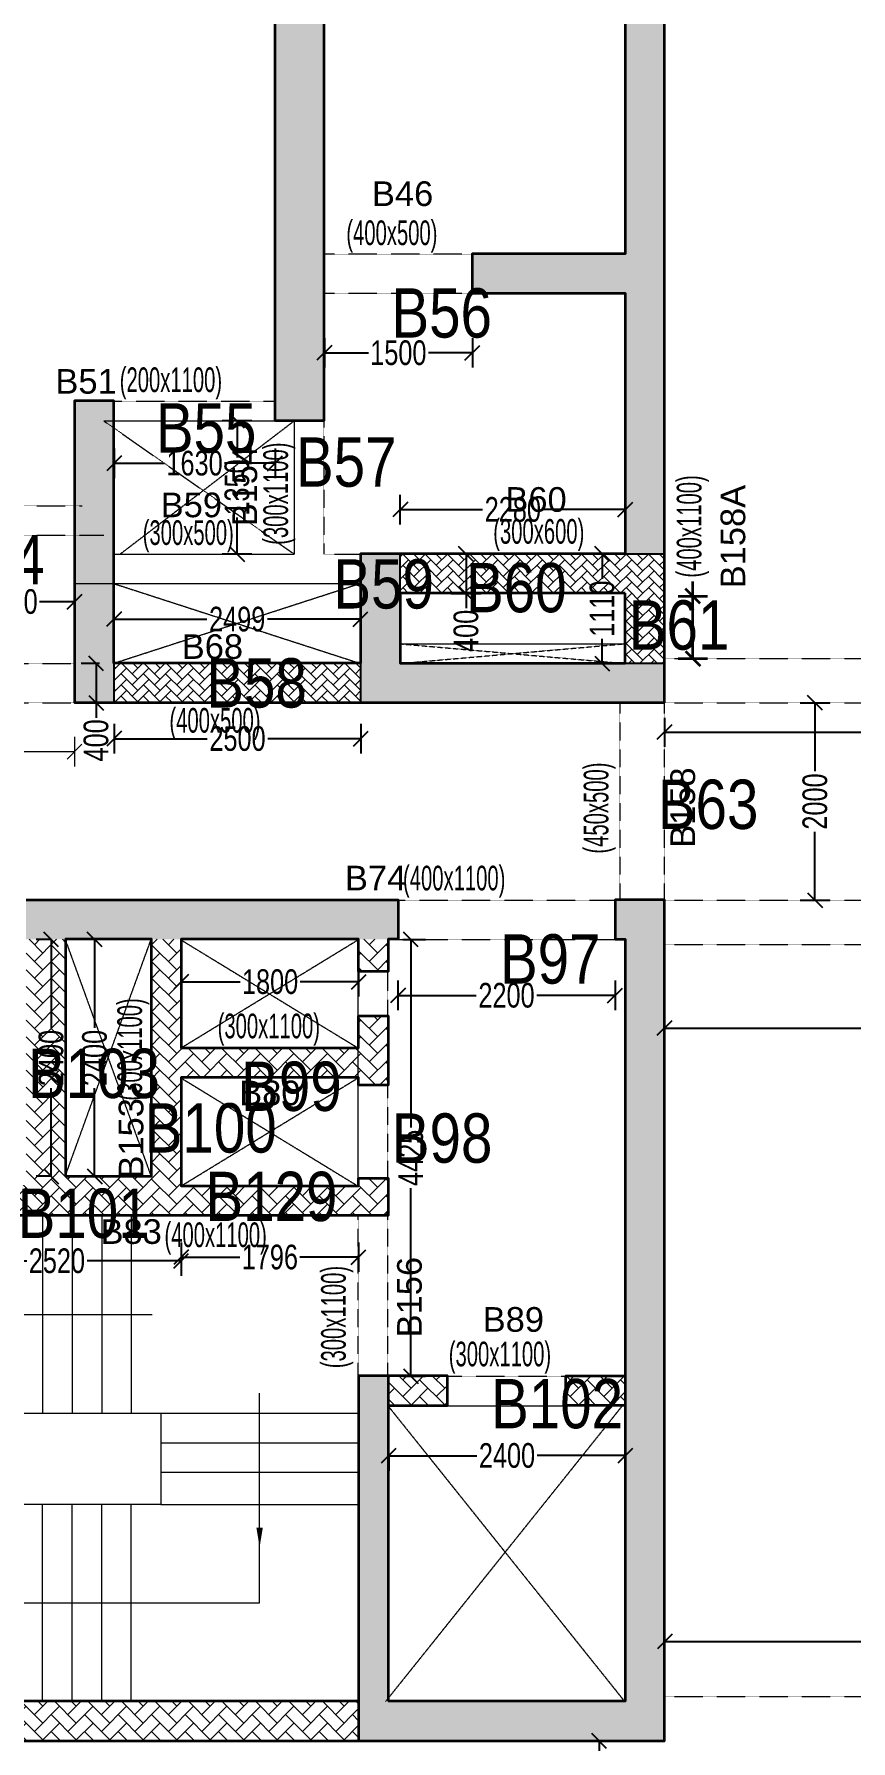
# Model space of a CAD drawing. Header units: millimetres. Extents: x 1 to 75736, y 43 to 63537.
# Drawn here: x 29025 to 37302, y 14550 to 31854 of the extents above; entities that cross this region are included whole.
import ezdxf
from ezdxf.enums import TextEntityAlignment as Align

# ---------------------------------------------------------------- set-up
doc = ezdxf.new("R2010")
doc.units = ezdxf.units.MM
doc.linetypes.add('HIDDEN', pattern=[0.375, 0.25, -0.125])
for name, color, linetype, lineweight in [('A-ANNO-DIMS', 8, 'Continuous', 15), ('A-DETL-MISC', 35, 'Continuous', 15), ('A-HIDD-ABVE', 8, 'HIDDEN', 20), ('S-BEAM', 7, 'Continuous', 18), ('S-BEAM-IDEN', 2, 'Continuous', 9), ('S-COL HATCH', 9, 'Continuous', 0), ('S-COLS', 5, 'Continuous', 35)]:
    doc.layers.add(name, color=color, linetype=linetype, lineweight=lineweight)
for name, color, linetype in [('Abhinav working', 6, 'Continuous'), ('Beam Nos', 7, 'Continuous'), ('changes', 7, 'Continuous'), ('S-CUTOUT', 1, 'Continuous')]:
    doc.layers.add(name, color=color, linetype=linetype)
doc.styles.add('Dim.s & Anno.(Misc.)', font='ARIALN.TTF')
doc.styles.add('SC-BBS1', font='SansSerif')
doc.styles.add('SOBHA', font='swisscl.ttf')
doc.styles.add('Swis721 LtCn BT', font='swisscl.ttf', dxfattribs={"width": 0.9, "height": 233.355162})
doc.dimstyles.new('A-GFC-100', dxfattribs={"dimscale": 100, "dimtxt": 1.75, "dimasz": 1.5, "dimexe": 1.5, "dimexo": 0, "dimgap": 1, "dimtad": 1, "dimdsep": 46, "dimtxsty": 'Dim.s & Anno.(Misc.)', "dimblk": 'ARCHTICK', "dimcen": 0, "dimdle": 1.5, "dimclrd": 256, "dimclre": 8, "dimclrt": 6, "dimazin": 2, "dimtfac": 1, "dimtix": 1, "dimtmove": 2, "dimatfit": 3, "dimfxl": 1, "dimtolj": 1, "dimlwd": -1, "dimlwe": 9, "dimarcsym": 0})
doc.dimstyles.new('S-100', dxfattribs={"dimscale": 100, "dimtxt": 2.5, "dimasz": 1.5, "dimexe": 1.5, "dimexo": 1.5, "dimgap": 0.1, "dimtad": 0, "dimdec": 0, "dimrnd": 0.0005, "dimzin": 0, "dimdsep": 46, "dimtxsty": 'SOBHA', "dimblk": 'OBLIQUE', "dimcen": 0.09, "dimclrd": 8, "dimclre": 8, "dimclrt": 6, "dimadec": 0, "dimazin": 0, "dimtfac": 1, "dimtdec": 0, "dimtofl": 0, "dimtmove": 0, "dimatfit": 3, "dimfxl": 1.5, "dimfxlon": 1, "dimtolj": 1, "dimtzin": 0, "dimlwd": -1, "dimlwe": -1, "dimarcsym": 0})
pattern_1 = [(45, (-31802317.5, 20729084.55), (0, 169.7056275), [360, -120]), (135, (-31802232.65, 20729169.4), (1e-14, 169.7056275), [360, -120])]

# ---------------------------------------------------------------- blocks, each defined once
blk = doc.blocks.new('_ARCHTICK')
at = {"color": 0, "linetype": 'ByBlock', "const_width": 0.15}
blk.add_lwpolyline([(-0.5, -0.5), (0.5, 0.5)], dxfattribs=at)
blk = doc.blocks.new('A$C89844c14')
at = {"layer": 'S-COL HATCH', "transparency": 33554687}
h = blk.add_hatch(dxfattribs=at)
h.set_pattern_fill('ANSI31', color=256, scale=500)
h.set_pattern_definition([(45, (-31243118.95, 21573255.045), (-44.19417382, 44.19417382), [])])
edge = h.paths.add_edge_path()
edge.add_line((-12641, -10574), (46763, -10574))
edge.add_line((46763, -10574), (50159, -10424))
edge.add_line((50159, -10424), (50159, 18363))
edge.add_arc((65987, 101152), 84288, 235.33184, 259.17631, ccw=False)
edge.add_arc((-8443, 269), 41200, 49.9962, 101.0852)
edge.add_line((-16364, 40700), (-15224, 21151))
edge.add_line((-15224, 21151), (-12641, 21151))
edge.add_line((-12641, 21151), (-12641, -10574))
edge = h.paths.add_edge_path(flags=16)
edge.add_line((-12291, -10224), (46756, -10224))
edge.add_line((46756, -10224), (49809, -10089))
edge.add_line((49809, -10089), (49809, 18075))
edge.add_arc((65987, 101152), 84638, 235.32076, 258.98032, ccw=False)
edge.add_arc((-8443, 269), 40850, 49.9733, 100.6568)
edge.add_line((-15997, 40415), (-14893, 21501))
edge.add_line((-14893, 21501), (-12291, 21501))
edge.add_line((-12291, 21501), (-12291, -10224))
blk = doc.blocks.new('_OBLIQUE')
at = {"color": 0, "linetype": 'ByBlock'}
blk.add_line((-0.5, -0.5), (0.5, 0.5), dxfattribs=at)
blk = doc.blocks.new('*D204')
at = {"layer": 'Defpoints', "color": 0, "transparency": 16777216}
for p in [(35010, 26156), (35700, 26156), (35310, 25523)]:
    blk.add_point(p, dxfattribs=at)
at = {"layer": 'S-COLS', "color": 8, "transparency": 16777216}
for p, q in [((35700, 26156), (35700, 26306)), ((35550, 26156), (35850, 26156)), ((35700, 25523), (35700, 26156)), ((35550, 25523), (35850, 25523))]:
    blk.add_line(p, q, dxfattribs=at)
at = {"layer": 'S-COLS', "color": 8, "transparency": 16777216, "xscale": 150, "yscale": 150, "zscale": 150}
for p, rotation in [((35700, 26156), 90), ((35700, 25523), 270)]:
    blk.add_blockref('_OBLIQUE', p, dxfattribs=dict(at, rotation=rotation))
at = {"layer": 'S-COLS', "color": 6, "transparency": 16777216, "insert": (35700, 26863), "char_height": 250, "attachment_point": 5, "rotation": 90, "style": 'SOBHA'}
blk.add_mtext('\\A1;{\\W0.8;\\C2;(400x1100)}', dxfattribs=at)
blk = doc.blocks.new('A$C0bd9de3c')
at = {"layer": 'S-COL HATCH', "transparency": 33554687}
h = blk.add_hatch(color=256, dxfattribs=at)
h.dxf.hatch_style = 1
h.paths.add_polyline_path([(11704, 7660), (12204, 7660), (12204, 16200), (11704, 16200)])
h = blk.add_hatch(color=256, dxfattribs=at)
h.dxf.hatch_style = 1
h.paths.add_polyline_path([(15654, 16200), (15254, 16200), (15254, 9350), (13704, 9350), (13704, 8950), (15254, 8950), (15254, 6310), (15654, 6310)])
h = blk.add_hatch(color=256, dxfattribs=at)
h.dxf.hatch_style = 1
h.paths.add_polyline_path([(10074, 7860), (9674, 7860), (9674, 4800), (10074, 4800), (10074, 5200)])
h = blk.add_hatch(color=256, dxfattribs=at)
h.dxf.hatch_style = 1
h.paths.add_polyline_path([(15654, 4800), (15654, 5200), (15254, 5200), (12974, 5200), (12974, 5910), (12974, 6310), (12574, 6310), (12574, 5200), (12574, 4800)])
at = {"layer": 'S-COL HATCH'}
h = blk.add_hatch(dxfattribs=at)
h.set_pattern_fill('AR-HBONE', color=256, scale=20)
h.set_pattern_definition([(45, (-31802317.5, 20729084.55), (0, 113.13708499), [240, -80]), (135, (-31802260.93, 20729141.12), (9e-15, 113.13708499), [240, -80])])
h.paths.add_polyline_path([(15254, 5910), (15254, 5217), (15254, 5217), (15254, 5200), (15654, 5200), (15654, 6310), (12974, 6310), (12974, 6010), (12974, 5910)])
h = blk.add_hatch(dxfattribs=at)
h.set_pattern_fill('AR-HBONE', color=256, scale=20)
h.set_pattern_definition([(45, (-31973973.83, 21015692.21), (0, 113.13708499), [240, -80]), (135, (-31973917.26, 21015748.78), (9e-15, 113.13708499), [240, -80])])
h.paths.add_polyline_path([(12574, 4800), (12574, 5200), (10074, 5200), (10074, 4800)])
at = {"layer": 'S-COL HATCH', "transparency": 33554687}
h = blk.add_hatch(color=256, dxfattribs=at)
h.dxf.hatch_style = 1
h.paths.add_polyline_path([(9184, 2800), (12954, 2800), (12954, 2400), (9184, 2400)])
h = blk.add_hatch(color=256, dxfattribs=at)
h.dxf.hatch_style = 1
h.paths.add_polyline_path([(12854, -2025), (12554, -2025), (12554, -5325), (12554, -5725), (15254, -5725), (15654, -5725), (15654, -5325), (15654, -5325), (15654, 2800), (15154, 2800), (15154, 2400), (15254, 2400), (15254, -5325), (15254, -5325), (12854, -5325), (12854, -5325)])
at = {"layer": 'S-COL HATCH'}
h = blk.add_hatch(dxfattribs=at)
h.set_pattern_fill('AR-HBONE', color=256, scale=30)
h.set_pattern_definition(pattern_1)
h.paths.add_polyline_path([(10454, 2400), (10754, 2400), (10754, 1300), (12554, 1300), (12554, 1625), (12854, 1625), (12854, 922), (12554, 922), (12554, 1000), (10754, 1000), (10754, -100), (12554, -100), (12554, -23), (12854, -23), (12854, -400), (8234, -400), (8234, 0), (10454, 0)])
h = blk.add_hatch(dxfattribs=at)
h.set_pattern_fill('AR-HBONE', color=256, scale=30)
h.set_pattern_definition(pattern_1)
h.paths.add_polyline_path([(9184, 0), (9584, 0), (9584, 2400), (9184, 2400)])
h = blk.add_hatch(dxfattribs=at)
h.set_pattern_fill('AR-HBONE', color=256, scale=30)
h.set_pattern_definition(pattern_1)
h.paths.add_polyline_path([(12554, 2400), (12854, 2400), (12854, 2075), (12554, 2075)])
h = blk.add_hatch(dxfattribs=at)
h.set_pattern_fill('AR-HBONE', color=256, scale=30)
h.set_pattern_definition([(45, (-31802317.5, 20677155.55), (0, 169.7056275), [360, -120]), (135, (-31802232.65, 20677240.4), (1e-14, 169.7056275), [360, -120])])
h.paths.add_polyline_path([(13454, -2325), (13454, -2025), (12854, -2025), (12854, -2325)])
h.paths.add_polyline_path([(15254, -2325), (15254, -2025), (14654, -2025), (14654, -2325)])
h = blk.add_hatch(dxfattribs=at)
h.set_pattern_fill('AR-HBONE', color=256, scale=30)
h.set_pattern_definition(pattern_1)
h.paths.add_polyline_path([(4954, -5325), (12554, -5325), (12554, -5725), (4954, -5725)])
at = {"layer": 'changes'}
for p, q in [((12974, 5910), (12974, 6310)), ((15254, 6310), (15654, 6310)), ((10074, 5200), (10074, 4800)), ((12574, 5200), (12574, 4800)), ((15254, 5200), (15654, 5200))]:
    blk.add_line(p, q, dxfattribs=at)
at = {"layer": 'S-COLS'}
for p, q in [((12554, -2025), (12554, -5325)), ((12854, -2025), (12854, -5325)), ((12554, -5325), (12554, -5725))]:
    blk.add_line(p, q, dxfattribs=at)
for points in [[(15654, 4800), (15654, 16200), (15254, 16200), (15254, 9350), (13704, 9350), (13704, 8950), (15254, 8950), (15254, 6310), (12574, 6310), (12574, 5200), (10074, 5200), (10074, 7860), (9674, 7860), (9674, 4800), (15654, 4800)], [(9184, 2800), (12954, 2800), (12954, 2400), (12854, 2400), (12854, 2075), (12554, 2075), (12554, 2400), (11654, 2400), (10754, 2400), (10754, 1300), (12554, 1300), (12554, 1625), (12854, 1625), (12854, 922), (12554, 922), (12554, 1000), (10754, 1000), (10754, -100), (11654, -100), (12554, -100), (12554, -23), (12854, -23), (12854, -400), (10754, -400), (10754, -400), (-400, -400)], [(15654, -5325), (15654, 2800), (15154, 2800), (15154, 2400), (15254, 2400), (15254, -5325), (12854, -5325)], [(12854, -2325), (13454, -2325), (13454, -2025), (12554, -2025)], [(15254, -2325), (14654, -2325), (14654, -2025), (15254, -2025)], [(12554, -5325), (4954, -5325), (4954, -5725), (15254, -5725)], [(15254, -5725), (15254, -5725), (15654, -5725), (15654, -5325)]]:
    blk.add_lwpolyline(points, dxfattribs=at)
for points in [[(11704, 7660), (12204, 7660), (12204, 16200), (11704, 16200)], [(15254, 5910), (12974, 5910), (12974, 5200), (15254, 5200)], [(9584, 0), (10454, 0), (10454, 2400), (9584, 2400)]]:
    blk.add_lwpolyline(points, close=True, dxfattribs=at)
blk = doc.blocks.new('*D260')
at = {"layer": 'changes', "color": 8, "transparency": 16777216}
for p, q in [((28116, 26250), (28116, 25950)), ((29436, 26250), (29436, 25950)), ((28116, 26100), (28472, 26100)), ((29436, 26100), (29080, 26100))]:
    blk.add_line(p, q, dxfattribs=at)
at = {"layer": 'Defpoints', "color": 0, "transparency": 16777216}
for p in [(28116, 26774), (29436, 26774), (29436, 26100)]:
    blk.add_point(p, dxfattribs=at)
at = {"layer": 'changes', "color": 8, "transparency": 16777216, "xscale": 150, "yscale": 150, "zscale": 150}
for p, rotation in [((28116, 26100), 179.9996264433558), ((29436, 26100), 359.9996264433559)]:
    blk.add_blockref('_OBLIQUE', p, dxfattribs=dict(at, rotation=rotation))
at = {"layer": 'changes', "color": 6, "transparency": 16777216, "insert": (28776, 26100), "char_height": 250, "attachment_point": 5, "rotation": 359.9996, "style": 'SOBHA'}
blk.add_mtext('\\A1;1320', dxfattribs=at)
blk = doc.blocks.new('*D261')
at = {"layer": 'changes', "color": 8, "transparency": 16777216}
for p, q in [((29836, 27653), (29836, 27353)), ((31466, 27653), (31466, 27353)), ((29836, 27503), (30347, 27503)), ((31466, 27503), (30955, 27503))]:
    blk.add_line(p, q, dxfattribs=at)
at = {"layer": 'Defpoints', "color": 0, "transparency": 16777216}
for p in [(29836, 27934), (31466, 27934), (31466, 27503)]:
    blk.add_point(p, dxfattribs=at)
at = {"layer": 'changes', "color": 8, "transparency": 16777216, "xscale": 150, "yscale": 150, "zscale": 150}
for p, rotation in [((29836, 27503), 180.0003051887229), ((31466, 27503), 0.0003051887228784)]:
    blk.add_blockref('_OBLIQUE', p, dxfattribs=dict(at, rotation=rotation))
at = {"layer": 'changes', "color": 6, "transparency": 16777216, "insert": (30651, 27503), "char_height": 250, "attachment_point": 5, "rotation": 0.0003, "style": 'SOBHA'}
blk.add_mtext('\\A1;1630', dxfattribs=at)
blk = doc.blocks.new('*D262')
at = {"layer": 'changes', "color": 8, "transparency": 16777216}
for p, q in [((31966, 28773), (31966, 28473)), ((33466, 28773), (33466, 28473)), ((31966, 28623), (32412, 28623)), ((33466, 28623), (33020, 28623))]:
    blk.add_line(p, q, dxfattribs=at)
at = {"layer": 'Defpoints', "color": 0, "transparency": 16777216}
for p in [(31966, 29224), (33466, 29224), (33466, 28623)]:
    blk.add_point(p, dxfattribs=at)
at = {"layer": 'changes', "color": 8, "transparency": 16777216, "xscale": 150, "yscale": 150, "zscale": 150}
for p, rotation in [((31966, 28623), 180.0002085529839), ((33466, 28623), 0.0002085529839673)]:
    blk.add_blockref('_OBLIQUE', p, dxfattribs=dict(at, rotation=rotation))
at = {"layer": 'changes', "color": 6, "transparency": 16777216, "insert": (32716, 28623), "char_height": 250, "attachment_point": 5, "rotation": 0.0002, "style": 'SOBHA'}
blk.add_mtext('\\A1;1500', dxfattribs=at)
blk = doc.blocks.new('*D263')
at = {"layer": 'changes', "color": 8, "transparency": 16777216}
for p, q in [((31231, 27934), (30931, 27934)), ((31081, 27934), (31081, 27562)), ((31081, 26583), (31081, 26955)), ((31231, 26583), (30931, 26583))]:
    blk.add_line(p, q, dxfattribs=at)
at = {"layer": 'Defpoints', "color": 0, "transparency": 16777216}
for p in [(31081, 27934), (31662, 27934), (31660, 26583)]:
    blk.add_point(p, dxfattribs=at)
at = {"layer": 'changes', "color": 8, "transparency": 16777216, "xscale": 150, "yscale": 150, "zscale": 150}
for p, rotation in [((31081, 27934), 90), ((31081, 26583), 270)]:
    blk.add_blockref('_OBLIQUE', p, dxfattribs=dict(at, rotation=rotation))
at = {"layer": 'changes', "color": 6, "transparency": 16777216, "insert": (31081, 27258), "char_height": 250, "attachment_point": 5, "rotation": 90, "style": 'SOBHA'}
blk.add_mtext('\\A1;1350', dxfattribs=at)
blk = doc.blocks.new('*D264')
at = {"layer": 'changes', "color": 8, "transparency": 16777216}
for p, q in [((29836, 24861), (29836, 24561)), ((32336, 24861), (32336, 24561)), ((29836, 24711), (30780, 24711)), ((32336, 24711), (31393, 24711))]:
    blk.add_line(p, q, dxfattribs=at)
at = {"layer": 'Defpoints', "color": 0, "transparency": 16777216}
for p in [(29836, 25074), (32336, 25074), (32336, 24711)]:
    blk.add_point(p, dxfattribs=at)
at = {"layer": 'changes', "color": 8, "transparency": 16777216, "xscale": 150, "yscale": 150, "zscale": 150, "rotation": 180}
blk.add_blockref('_OBLIQUE', (29836, 24711), dxfattribs=at)
at = {"layer": 'changes', "color": 8, "transparency": 16777216, "xscale": 150, "yscale": 150, "zscale": 150}
blk.add_blockref('_OBLIQUE', (32336, 24711), dxfattribs=at)
at = {"layer": 'changes', "color": 6, "transparency": 16777216, "insert": (31086, 24711), "char_height": 250, "attachment_point": 5, "style": 'SOBHA'}
blk.add_mtext('\\A1;2500', dxfattribs=at)
blk = doc.blocks.new('*D265')
at = {"layer": 'changes', "color": 8, "transparency": 16777216}
for p, q in [((29686, 25474), (29503, 25474)), ((29653, 25474), (29653, 25074)), ((29686, 25074), (29503, 25074)), ((29653, 25074), (29653, 24924))]:
    blk.add_line(p, q, dxfattribs=at)
at = {"layer": 'Defpoints', "color": 0, "transparency": 16777216}
for p in [(29836, 25474), (29653, 25074), (29836, 25074)]:
    blk.add_point(p, dxfattribs=at)
at = {"layer": 'changes', "color": 8, "transparency": 16777216, "xscale": 150, "yscale": 150, "zscale": 150}
for p, rotation in [((29653, 25474), 90), ((29653, 25074), 270)]:
    blk.add_blockref('_OBLIQUE', p, dxfattribs=dict(at, rotation=rotation))
at = {"layer": 'changes', "color": 6, "transparency": 16777216, "insert": (29653, 24694), "char_height": 250, "attachment_point": 5, "rotation": 90, "style": 'SOBHA'}
blk.add_mtext('\\A1;400', dxfattribs=at)
blk = doc.blocks.new('*D266')
at = {"layer": 'changes', "color": 8, "transparency": 16777216}
for p, q in [((29834, 26072), (29834, 25772)), ((32332, 26072), (32332, 25772)), ((29834, 25922), (30776, 25922)), ((32332, 25922), (31390, 25922))]:
    blk.add_line(p, q, dxfattribs=at)
at = {"layer": 'Defpoints', "color": 0, "transparency": 16777216}
for p in [(29834, 26283), (32332, 26284), (32332, 25922)]:
    blk.add_point(p, dxfattribs=at)
at = {"layer": 'changes', "color": 8, "transparency": 16777216, "xscale": 150, "yscale": 150, "zscale": 150, "rotation": 180}
blk.add_blockref('_OBLIQUE', (29834, 25922), dxfattribs=at)
at = {"layer": 'changes', "color": 8, "transparency": 16777216, "xscale": 150, "yscale": 150, "zscale": 150}
blk.add_blockref('_OBLIQUE', (32332, 25922), dxfattribs=at)
at = {"layer": 'changes', "color": 6, "transparency": 16777216, "insert": (31083, 25922), "char_height": 250, "attachment_point": 5, "style": 'SOBHA'}
blk.add_mtext('\\A1;2499', dxfattribs=at)
blk = doc.blocks.new('*D267')
at = {"layer": 'changes', "color": 8, "transparency": 16777216}
for p, q in [((33252, 26584), (33552, 26584)), ((33402, 26584), (33402, 26184)), ((33252, 26184), (33552, 26184)), ((33402, 26184), (33402, 26034))]:
    blk.add_line(p, q, dxfattribs=at)
at = {"layer": 'Defpoints', "color": 0, "transparency": 16777216}
for p in [(32736, 26584), (32736, 26184), (33402, 26184)]:
    blk.add_point(p, dxfattribs=at)
at = {"layer": 'changes', "color": 8, "transparency": 16777216, "xscale": 150, "yscale": 150, "zscale": 150}
for p, rotation in [((33402, 26584), 90), ((33402, 26184), 270)]:
    blk.add_blockref('_OBLIQUE', p, dxfattribs=dict(at, rotation=rotation))
at = {"layer": 'changes', "color": 6, "transparency": 16777216, "insert": (33402, 25804), "char_height": 250, "attachment_point": 5, "rotation": 90, "style": 'SOBHA'}
blk.add_mtext('\\A1;400', dxfattribs=at)
blk = doc.blocks.new('*D268')
at = {"layer": 'changes', "color": 8, "transparency": 16777216}
for p, q in [((32736, 26884), (32736, 27184)), ((35016, 26884), (35016, 27184)), ((32736, 27034), (33570, 27034)), ((35016, 27034), (34183, 27034))]:
    blk.add_line(p, q, dxfattribs=at)
at = {"layer": 'Defpoints', "color": 0, "transparency": 16777216}
for p in [(35016, 27034), (32736, 26584), (35016, 26584)]:
    blk.add_point(p, dxfattribs=at)
at = {"layer": 'changes', "color": 8, "transparency": 16777216, "xscale": 150, "yscale": 150, "zscale": 150, "rotation": 180}
blk.add_blockref('_OBLIQUE', (32736, 27034), dxfattribs=at)
at = {"layer": 'changes', "color": 8, "transparency": 16777216, "xscale": 150, "yscale": 150, "zscale": 150}
blk.add_blockref('_OBLIQUE', (35016, 27034), dxfattribs=at)
at = {"layer": 'changes', "color": 6, "transparency": 16777216, "insert": (33876, 27034), "char_height": 250, "attachment_point": 5, "style": 'SOBHA'}
blk.add_mtext('\\A1;2280', dxfattribs=at)
blk = doc.blocks.new('*D269')
at = {"layer": 'changes', "color": 8, "transparency": 16777216}
for p, q in [((34866, 26584), (34631, 26584)), ((34781, 26584), (34781, 26332)), ((34781, 25474), (34781, 25725)), ((34866, 25474), (34631, 25474))]:
    blk.add_line(p, q, dxfattribs=at)
at = {"layer": 'Defpoints', "color": 0, "transparency": 16777216}
for p in [(34781, 26584), (35016, 26584), (35016, 25474)]:
    blk.add_point(p, dxfattribs=at)
at = {"layer": 'changes', "color": 8, "transparency": 16777216, "xscale": 150, "yscale": 150, "zscale": 150}
for p, rotation in [((34781, 26584), 90), ((34781, 25474), 270)]:
    blk.add_blockref('_OBLIQUE', p, dxfattribs=dict(at, rotation=rotation))
at = {"layer": 'changes', "color": 6, "transparency": 16777216, "insert": (34781, 26029), "char_height": 250, "attachment_point": 5, "rotation": 90, "style": 'SOBHA'}
blk.add_mtext('\\A1;1110', dxfattribs=at)
blk = doc.blocks.new('*D271')
at = {"layer": 'changes', "color": 8, "transparency": 16777216}
for p, q in [((36788, 25074), (37088, 25074)), ((36938, 25074), (36938, 24380)), ((36938, 23074), (36938, 23767)), ((36788, 23074), (37088, 23074))]:
    blk.add_line(p, q, dxfattribs=at)
at = {"layer": 'Defpoints', "color": 0, "transparency": 16777216}
for p in [(35416, 25074), (35416, 23074), (36938, 23074)]:
    blk.add_point(p, dxfattribs=at)
at = {"layer": 'changes', "color": 8, "transparency": 16777216, "xscale": 150, "yscale": 150, "zscale": 150}
for p, rotation in [((36938, 25074), 90), ((36938, 23074), 270)]:
    blk.add_blockref('_OBLIQUE', p, dxfattribs=dict(at, rotation=rotation))
at = {"layer": 'changes', "color": 6, "transparency": 16777216, "insert": (36938, 24074), "char_height": 250, "attachment_point": 5, "rotation": 90, "style": 'SOBHA'}
blk.add_mtext('\\A1;2000', dxfattribs=at)
blk = doc.blocks.new('*D272')
at = {"layer": 'changes', "color": 8, "transparency": 16777216}
for p, q in [((35412, 24924), (35412, 24628)), ((41612, 24924), (41612, 24628)), ((35412, 24778), (38205, 24778)), ((41612, 24778), (38820, 24778))]:
    blk.add_line(p, q, dxfattribs=at)
at = {"layer": 'Defpoints', "color": 0, "transparency": 16777216}
for p in [(35412, 25074), (41612, 25074), (41612, 24778)]:
    blk.add_point(p, dxfattribs=at)
at = {"layer": 'changes', "color": 8, "transparency": 16777216, "xscale": 150, "yscale": 150, "zscale": 150, "rotation": 180}
blk.add_blockref('_OBLIQUE', (35412, 24778), dxfattribs=at)
at = {"layer": 'changes', "color": 8, "transparency": 16777216, "xscale": 150, "yscale": 150, "zscale": 150}
blk.add_blockref('_OBLIQUE', (41612, 24778), dxfattribs=at)
at = {"layer": 'changes', "color": 6, "transparency": 16777216, "insert": (38512, 24778), "char_height": 250, "attachment_point": 5, "style": 'SOBHA'}
blk.add_mtext('\\A1;6200', dxfattribs=at)
blk = doc.blocks.new('*D307')
at = {"layer": 'changes', "color": 8, "transparency": 16777216}
for p, q in [((35412, 21925), (35412, 21625)), ((41612, 21925), (41612, 21625)), ((35412, 21775), (38205, 21775)), ((41612, 21775), (38820, 21775))]:
    blk.add_line(p, q, dxfattribs=at)
at = {"layer": 'Defpoints', "color": 0, "transparency": 16777216}
for p in [(35412, 22624), (41612, 22624), (41612, 21775)]:
    blk.add_point(p, dxfattribs=at)
at = {"layer": 'changes', "color": 8, "transparency": 16777216, "xscale": 150, "yscale": 150, "zscale": 150, "rotation": 180}
blk.add_blockref('_OBLIQUE', (35412, 21775), dxfattribs=at)
at = {"layer": 'changes', "color": 8, "transparency": 16777216, "xscale": 150, "yscale": 150, "zscale": 150}
blk.add_blockref('_OBLIQUE', (41612, 21775), dxfattribs=at)
at = {"layer": 'changes', "color": 6, "transparency": 16777216, "insert": (38512, 21775), "char_height": 250, "attachment_point": 5, "style": 'SOBHA'}
blk.add_mtext('\\A1;6200', dxfattribs=at)
blk = doc.blocks.new('*D308')
at = {"layer": 'changes', "color": 8, "transparency": 16777216}
for p, q in [((32712, 22258), (32712, 21958)), ((34912, 22258), (34912, 21958)), ((32712, 22108), (33506, 22108)), ((34912, 22108), (34119, 22108))]:
    blk.add_line(p, q, dxfattribs=at)
at = {"layer": 'Defpoints', "color": 0, "transparency": 16777216}
for p in [(32712, 23074), (34912, 23074), (34912, 22108)]:
    blk.add_point(p, dxfattribs=at)
at = {"layer": 'changes', "color": 8, "transparency": 16777216, "xscale": 150, "yscale": 150, "zscale": 150, "rotation": 180}
blk.add_blockref('_OBLIQUE', (32712, 22108), dxfattribs=at)
at = {"layer": 'changes', "color": 8, "transparency": 16777216, "xscale": 150, "yscale": 150, "zscale": 150}
blk.add_blockref('_OBLIQUE', (34912, 22108), dxfattribs=at)
at = {"layer": 'changes', "color": 6, "transparency": 16777216, "insert": (33812, 22108), "char_height": 250, "attachment_point": 5, "style": 'SOBHA'}
blk.add_mtext('\\A1;2200', dxfattribs=at)
blk = doc.blocks.new('*D309')
at = {"layer": 'changes', "color": 8, "transparency": 16777216}
for p, q in [((32762, 22674), (32992, 22674)), ((32842, 22674), (32842, 20769)), ((32842, 18248), (32842, 20153)), ((32762, 18248), (32992, 18248))]:
    blk.add_line(p, q, dxfattribs=at)
at = {"layer": 'Defpoints', "color": 0, "transparency": 16777216}
for p in [(32612, 22674, 0), (32612, 18248), (32842, 18248)]:
    blk.add_point(p, dxfattribs=at)
at = {"layer": 'changes', "color": 8, "transparency": 16777216, "xscale": 150, "yscale": 150, "zscale": 150}
for p, rotation in [((32842, 22674), 90), ((32842, 18248), 270)]:
    blk.add_blockref('_OBLIQUE', p, dxfattribs=dict(at, rotation=rotation))
at = {"layer": 'changes', "color": 6, "transparency": 16777216, "insert": (32842, 20461), "char_height": 250, "attachment_point": 5, "rotation": 90, "style": 'SOBHA'}
blk.add_mtext('\\A1;4425', dxfattribs=at)
blk = doc.blocks.new('*D310')
at = {"layer": 'changes', "color": 8, "transparency": 16777216}
for p, q in [((30516, 22096), (30516, 22396)), ((32316, 22096), (32316, 22396)), ((30516, 22246), (31112, 22246)), ((32316, 22246), (31720, 22246))]:
    blk.add_line(p, q, dxfattribs=at)
at = {"layer": 'Defpoints', "color": 0, "transparency": 16777216}
for p in [(32316, 22246), (30516, 21574), (32316, 21574)]:
    blk.add_point(p, dxfattribs=at)
at = {"layer": 'changes', "color": 8, "transparency": 16777216, "xscale": 150, "yscale": 150, "zscale": 150, "rotation": 180}
blk.add_blockref('_OBLIQUE', (30516, 22246), dxfattribs=at)
at = {"layer": 'changes', "color": 8, "transparency": 16777216, "xscale": 150, "yscale": 150, "zscale": 150}
blk.add_blockref('_OBLIQUE', (32316, 22246), dxfattribs=at)
at = {"layer": 'changes', "color": 6, "transparency": 16777216, "insert": (31416, 22246), "char_height": 250, "attachment_point": 5, "style": 'SOBHA'}
blk.add_mtext('\\A1;1800', dxfattribs=at)
blk = doc.blocks.new('*D311')
at = {"layer": 'changes', "color": 8, "transparency": 16777216}
for p, q in [((29788, 22674), (29488, 22674)), ((29638, 22674), (29638, 21780)), ((29638, 20274), (29638, 21167)), ((29788, 20274), (29488, 20274))]:
    blk.add_line(p, q, dxfattribs=at)
at = {"layer": 'Defpoints', "color": 0, "transparency": 16777216}
for p in [(29638, 22674), (30216, 22674), (30216, 20274)]:
    blk.add_point(p, dxfattribs=at)
at = {"layer": 'changes', "color": 8, "transparency": 16777216, "xscale": 150, "yscale": 150, "zscale": 150}
for p, rotation in [((29638, 22674), 90), ((29638, 20274), 270)]:
    blk.add_blockref('_OBLIQUE', p, dxfattribs=dict(at, rotation=rotation))
at = {"layer": 'changes', "color": 6, "transparency": 16777216, "insert": (29638, 21474), "char_height": 250, "attachment_point": 5, "rotation": 90, "style": 'SOBHA'}
blk.add_mtext('\\A1;2400', dxfattribs=at)
blk = doc.blocks.new('*D312')
at = {"layer": 'changes', "color": 8, "transparency": 16777216}
for p, q in [((27996, 19566), (27996, 19266)), ((30516, 19566), (30516, 19266)), ((27996, 19416), (28950, 19416)), ((30516, 19416), (29563, 19416))]:
    blk.add_line(p, q, dxfattribs=at)
at = {"layer": 'Defpoints', "color": 0, "transparency": 16777216}
for p in [(27996, 19874), (30516, 19874), (30516, 19416)]:
    blk.add_point(p, dxfattribs=at)
at = {"layer": 'changes', "color": 8, "transparency": 16777216, "xscale": 150, "yscale": 150, "zscale": 150, "rotation": 180}
blk.add_blockref('_OBLIQUE', (27996, 19416), dxfattribs=at)
at = {"layer": 'changes', "color": 8, "transparency": 16777216, "xscale": 150, "yscale": 150, "zscale": 150}
blk.add_blockref('_OBLIQUE', (30516, 19416), dxfattribs=at)
at = {"layer": 'changes', "color": 6, "transparency": 16777216, "insert": (29256, 19416), "char_height": 250, "attachment_point": 5, "style": 'SOBHA'}
blk.add_mtext('\\A1;2520', dxfattribs=at)
blk = doc.blocks.new('*D313')
at = {"layer": 'changes', "color": 8, "transparency": 16777216}
for p, q in [((32617, 17589), (32618, 17289)), ((35017, 17594), (35018, 17294)), ((32617, 17439), (33511, 17441)), ((35017, 17444), (34124, 17442))]:
    blk.add_line(p, q, dxfattribs=at)
at = {"layer": 'Defpoints', "color": 0, "transparency": 16777216}
for p in [(32616, 17943), (35016, 17948), (35017, 17444)]:
    blk.add_point(p, dxfattribs=at)
at = {"layer": 'changes', "color": 8, "transparency": 16777216, "xscale": 150, "yscale": 150, "zscale": 150}
for p, rotation in [((32617, 17439), 180.1152417140436), ((35017, 17444), 0.1152417140436648)]:
    blk.add_blockref('_OBLIQUE', p, dxfattribs=dict(at, rotation=rotation))
at = {"layer": 'changes', "color": 6, "transparency": 16777216, "insert": (33817, 17442), "char_height": 250, "attachment_point": 5, "rotation": 0.1152, "style": 'SOBHA'}
blk.add_mtext('\\A1;2400', dxfattribs=at)
blk = doc.blocks.new('*D314')
at = {"layer": 'changes', "color": 8, "transparency": 16777216}
for p, q in [((29197, 22674), (29047, 22674)), ((29197, 22674), (29197, 21780)), ((29197, 20274), (29197, 21167)), ((29197, 20274), (29047, 20274))]:
    blk.add_line(p, q, dxfattribs=at)
at = {"layer": 'Defpoints', "color": 0, "transparency": 16777216}
for p in [(29197, 22674), (29346, 22674), (29346, 20274)]:
    blk.add_point(p, dxfattribs=at)
at = {"layer": 'changes', "color": 8, "transparency": 16777216, "xscale": 150, "yscale": 150, "zscale": 150}
for p, rotation in [((29197, 22674), 90), ((29197, 20274), 270)]:
    blk.add_blockref('_OBLIQUE', p, dxfattribs=dict(at, rotation=rotation))
at = {"layer": 'changes', "color": 6, "transparency": 16777216, "insert": (29197, 21474), "char_height": 250, "attachment_point": 5, "rotation": 90, "style": 'SOBHA'}
blk.add_mtext('\\A1;2400', dxfattribs=at)
blk = doc.blocks.new('*D330')
at = {"layer": 'changes', "color": 8, "transparency": 16777216}
for p, q in [((34812, 14548), (34602, 14548)), ((34752, 14548), (34752, 12607)), ((34752, 10049), (34752, 11991)), ((34812, 10049), (34602, 10049))]:
    blk.add_line(p, q, dxfattribs=at)
at = {"layer": 'Defpoints', "color": 0, "transparency": 16777216}
for p in [(34962, 14548), (34752, 10049), (34962, 10049)]:
    blk.add_point(p, dxfattribs=at)
at = {"layer": 'changes', "color": 8, "transparency": 16777216, "xscale": 150, "yscale": 150, "zscale": 150}
for p, rotation in [((34752, 14548), 90), ((34752, 10049), 270)]:
    blk.add_blockref('_OBLIQUE', p, dxfattribs=dict(at, rotation=rotation))
at = {"layer": 'changes', "color": 6, "transparency": 16777216, "insert": (34752, 12299), "char_height": 250, "attachment_point": 5, "rotation": 90, "style": 'SOBHA'}
blk.add_mtext('\\A1;4499', dxfattribs=at)
blk = doc.blocks.new('*D331')
at = {"layer": 'changes', "color": 8, "transparency": 16777216}
for p, q in [((35416, 15408), (35416, 15708)), ((41616, 15408), (41616, 15708)), ((35416, 15558), (38209, 15558)), ((41616, 15558), (38823, 15558))]:
    blk.add_line(p, q, dxfattribs=at)
at = {"layer": 'Defpoints', "color": 0, "transparency": 16777216}
for p in [(41616, 15558), (35416, 14548), (41616, 14548)]:
    blk.add_point(p, dxfattribs=at)
at = {"layer": 'changes', "color": 8, "transparency": 16777216, "xscale": 150, "yscale": 150, "zscale": 150}
for p, rotation in [((35416, 15558), 180.0000839791991), ((41616, 15558), 8.39791991483e-05)]:
    blk.add_blockref('_OBLIQUE', p, dxfattribs=dict(at, rotation=rotation))
at = {"layer": 'changes', "color": 6, "transparency": 16777216, "insert": (38516, 15558), "char_height": 250, "attachment_point": 5, "rotation": 0.0001, "style": 'SOBHA'}
blk.add_mtext('\\A1;6200', dxfattribs=at)
blk = doc.blocks.new('*D340')
at = {"layer": 'changes', "color": 8, "transparency": 16777216}
for p, q in [((30516, 19604), (30516, 19304)), ((32312, 19604), (32312, 19304)), ((30516, 19454), (31110, 19454)), ((32312, 19454), (31718, 19454))]:
    blk.add_line(p, q, dxfattribs=at)
at = {"layer": 'Defpoints', "color": 0, "transparency": 16777216}
for p in [(30516, 20174), (32312, 20174), (32312, 19454)]:
    blk.add_point(p, dxfattribs=at)
at = {"layer": 'changes', "color": 8, "transparency": 16777216, "xscale": 150, "yscale": 150, "zscale": 150, "rotation": 180}
blk.add_blockref('_OBLIQUE', (30516, 19454), dxfattribs=at)
at = {"layer": 'changes', "color": 8, "transparency": 16777216, "xscale": 150, "yscale": 150, "zscale": 150}
blk.add_blockref('_OBLIQUE', (32312, 19454), dxfattribs=at)
at = {"layer": 'changes', "color": 6, "transparency": 16777216, "insert": (31414, 19454), "char_height": 250, "attachment_point": 5, "style": 'SOBHA'}
blk.add_mtext('\\A1;1796', dxfattribs=at)
blk = doc.blocks.new('*D381')
at = {"layer": 'Defpoints', "color": 0, "transparency": 16777216}
for p in [(22064, 25073, 0), (29434, 25073, 0), (29434, 24579)]:
    blk.add_point(p, dxfattribs=at)
at = {"layer": 'S-BEAM-IDEN', "color": 8, "transparency": 16777216}
for p, q in [((22064, 24729), (22064, 24429)), ((22064, 24579), (25443, 24579)), ((29434, 24579), (26055, 24579)), ((29434, 24729), (29434, 24429))]:
    blk.add_line(p, q, dxfattribs=at)
at = {"layer": 'S-BEAM-IDEN', "color": 8, "transparency": 16777216, "xscale": 150, "yscale": 150, "zscale": 150, "rotation": 180}
blk.add_blockref('_OBLIQUE', (22064, 24579), dxfattribs=at)
at = {"layer": 'S-BEAM-IDEN', "color": 8, "transparency": 16777216, "xscale": 150, "yscale": 150, "zscale": 150}
blk.add_blockref('_OBLIQUE', (29434, 24579), dxfattribs=at)
at = {"layer": 'S-BEAM-IDEN', "color": 6, "transparency": 16777216, "insert": (25749, 24579), "char_height": 250, "attachment_point": 5, "style": 'SOBHA'}
blk.add_mtext('\\A1;7370', dxfattribs=at)
blk = doc.blocks.new('A$C40398dd4')
at = {"layer": 'A-ANNO-DIMS', "ltscale": 500, "elevation": 0}
blk.add_lwpolyline([(5810, 1000), (6600, 1000), (6600, 1565)], dxfattribs=at)
at = {"layer": 'A-DETL-MISC'}
for p, q in [((2300, 4925), (2300, 2925)), ((2600, 4925), (2600, 2925)), ((2900, 4925), (2900, 2925)), ((3200, 4925), (3200, 2925)), ((3500, 4925), (3500, 2925)), ((3800, 4925), (3800, 2925)), ((4100, 4925), (4100, 2925)), ((4400, 4925), (4400, 2925)), ((4700, 4925), (4700, 2925)), ((5000, 4925), (5000, 2925)), ((5300, 4925), (5300, 2925)), ((2300, 0), (2300, 2000)), ((2600, 0), (2600, 2000)), ((2900, 0), (2900, 2000)), ((3200, 0), (3200, 2000)), ((3500, 0), (3500, 2000)), ((3800, 0), (3800, 2000)), ((4100, 0), (4100, 2000)), ((4400, 0), (4400, 2000)), ((4700, 0), (4700, 2000)), ((5000, 0), (5000, 2000)), ((5300, 0), (5300, 2000))]:
    blk.add_line(p, q, dxfattribs=at)
for points in [[(2000, 2925), (0, 2925)], [(5600, 2925), (7600, 2925)], [(2000, 2625), (0, 2625)], [(5600, 2625), (7600, 2625)], [(2000, 2325), (0, 2325)], [(5600, 2325), (7600, 2325)]]:
    blk.add_lwpolyline(points, dxfattribs=at)
blk.add_lwpolyline([(5600, 2925), (5600, 2000), (2000, 2000), (2000, 2925)], close=True, dxfattribs=at)
at = {"layer": 'A-DETL-MISC', "elevation": 0}
for points in [[(2000, 2000), (0, 2000)], [(5600, 2000), (7600, 2000)]]:
    blk.add_lwpolyline(points, dxfattribs=at)
at = {"layer": 'A-ANNO-DIMS', "ltscale": 500}
for points in [[(1688, 3925), (5510, 3925)], [(6600, 1565), (6600, 3126)], [(1988, 1000), (5810, 1000)]]:
    blk.add_leader(points, dimstyle='A-GFC-100', override={"dimasz": 2, "dimtad": 0, "dimfxl": 0.18, "dimarcsym": 1}, dxfattribs=at)

msp = doc.modelspace()

# ---------------------------------------------------------------- linework, layer by layer
at = {"layer": 'A-HIDD-ABVE', "linetype": 'HIDDEN'}
for p, q in [((29730, 27933.3), (31660, 26583.3)), ((29897.4, 26583.3), (31660, 27933.3)), ((29833.8, 26283.3, 0), (32333.8, 25473.3, 0)), ((32333.8, 26283.3, 0), (29833.8, 25473.3, 0)), ((32730, 25673.5), (35010, 25473.3)), ((32730, 25473.3), (35010, 25673.5)), ((29340, 22673.3), (30210, 20273.3)), ((29340, 20273.3), (30210, 22673.3)), ((30510, 22673.3), (32310, 21573.3)), ((30510, 21573.3), (32310, 22673.3)), ((30510, 20173.3), (32310, 21273.3)), ((30510, 21273.3), (32310, 20173.3)), ((34985.9, 17948.1), (32585.9, 14948.1)), ((32610, 17948.1), (35010, 14948.1))]:
    msp.add_line(p, q, dxfattribs=at)
at = {"layer": 'S-BEAM', "linetype": 'HIDDEN'}
for p, q in [((33460, 29623.3), (31960, 29623.3)), ((33460, 29223.3), (31960, 29223.3)), ((29730, 28133.3), (31460, 28133.3)), ((31960, 27933.3), (31960, 26583.3)), ((28060, 27073.3), (29512.4, 27073.3)), ((22060, 26773.3), (29730, 26773.3)), ((31960, 26583.3), (32733.8, 26583.3)), ((22063.8, 25473.3, 0), (29433.8, 25473.3, 0)), ((35410, 25523.3), (41610, 25523.3)), ((22063.8, 25073.3, 0), (29433.8, 25073.3, 0)), ((34960, 25073.3), (34960, 23073.3)), ((35410, 25073.3), (35410, 23073.3)), ((35410, 25073.3), (41610, 25073.3)), ((32710, 23073.3), (34910, 23073.3)), ((35410, 23073.3), (41610, 23073.3)), ((32610, 20250.8, 0), (32610, 22673.3, 0)), ((32710, 22673.3), (34910, 22673.3)), ((35410, 22623.3), (41610, 22623.3)), ((32310, 18248.1), (32310, 19873.3)), ((32610, 18248.1), (32610, 19873.3)), ((33210, 18248.1), (34410, 18248.1)), ((35410, 14998.1), (41610, 14998.1))]:
    msp.add_line(p, q, dxfattribs=at)
at = {"layer": 'S-BEAM'}
for p, q in [((29730, 27933.3), (31460, 27933.3)), ((31660, 27933.3), (31660, 26583.3)), ((29833.8, 26583.3), (31660, 26583.3)), ((29433.8, 26283.3), (32333.8, 26283.3, 0)), ((32310, 20250.8, 0), (32310, 22673.3, 0)), ((33210, 17948.1), (34410, 17948.1))]:
    msp.add_line(p, q, dxfattribs=at)
at = {"layer": 'S-BEAM', "elevation": 0}
msp.add_lwpolyline([(35010, 25473.3), (32730, 25473.3), (32730, 25673.5), (35010, 25673.5)], close=True, dxfattribs=at)

# ---------------------------------------------------------------- block references
at = {"layer": 'S-BEAM-IDEN'}
msp.add_blockref('A$C40398dd4', (24710, 14948.1), dxfattribs=at)
at = {"layer": 'S-COL HATCH', "color": 4}
msp.add_blockref('A$C89844c14', (19755.6, 20273.3), dxfattribs=at)
at = {"layer": 'S-CUTOUT'}
msp.add_blockref('A$C0bd9de3c', (19759.5, 20276.7, 0), dxfattribs=at)

# ---------------------------------------------------------------- texts
at = {"layer": 'Abhinav working', "char_height": 500, "attachment_point": 1, "style": 'Dim.s & Anno.(Misc.)'}
for s, insert in [('B56', (32646, 29277.9, 0)), ('B55', (30258.6, 28112.3, 0)), ('B57', (31678.4, 27766.1, 0)), ('B54', (28113.8, 26776.7, 0)), ('B59', (32057.6, 26530.9, 0)), ('B60', (33401.6, 26492.8, 0)), ('B61', (35051.5, 26113.7, 0)), ('B58', (30770, 25526.7, 0)), ('B63', (35346, 24295.8, 0)), ('B97', (33746, 22727.9, 0)), ('B103', (28962.7, 21567.7, 0)), ('B99', (31123.1, 21436.8, 0)), ('B100', (30146, 21014.9, 0)), ('B98', (32650.1, 20911.9, 0)), ('B129', (30761.5, 20320, 0)), ('B101', (28858, 20149.6, 0)), ('B102', (33655.9, 18219.1, 0))]:
    msp.add_mtext_dynamic_manual_height_columns(s, width=21149.247, gutter_width=5423.5, heights=[0], dxfattribs=dict(at, insert=insert))
at = {"layer": 'Beam Nos', "color": 3, "style": 'SC-BBS1'}
for s, p in [('B46', (32758.8, 30037)), ('B51', (29551.3, 28134)), ('B59', (30618.1, 26881.3)), ('B60', (34111, 26936.4)), ('B68', (30831.6, 25444.9)), ('B74', (32485.4, 23098.2)), ('B80', (31413.8, 20919.2)), ('B83', (30008.5, 19513.8)), ('B89', (33881.2, 18622.9))]:
    msp.add_text(s, height=250, dxfattribs=at).set_placement(p, align=Align.BOTTOM_CENTER)
for s, p in [('B154', (31360, 27272.3, 0)), ('B158A', (36306.1, 26760.2, 0)), ('B158', (35797.9, 24011.9, 0)), ('B153', (30207.1, 20658.8, 0)), ('B156', (33028, 19048.8, 0))]:
    msp.add_text(s, height=250, rotation=90, dxfattribs=at).set_placement(p, align=Align.BOTTOM_CENTER)
at = {"layer": 'S-BEAM-IDEN', "style": 'Swis721 LtCn BT', "width": 0.8}
for s, rotation, p in [('(400x500)', 360, (32188.9, 29715.4, 0)), ('(200x1100)', 360, (29892.8, 28225.4, 0)), ('(300x1100)', 90, (31597.8, 26676.5, 0)), ('(300x500)', 360, (30125.3, 26675.4, 0)), ('(300x600)', 360, (33677.5, 26687.9, 0)), ('(450x500)', 90, (34844.6, 23546.1, 0)), ('(400x1100)', 360, (32763.4, 23172.7)), ('(300x1100)', 90, (30118.5, 21042.1, 0)), ('(300x1100)', 360, (30884.9, 21673.4, 0)), ('(400x1100)', 360, (30346.1, 19556.2)), ('(300x1100)', 90, (32183.1, 18328.4, 0)), ('(300x1100)', 360, (33227.1, 18347.5))]:
    msp.add_text(s, height=250, rotation=rotation, dxfattribs=at).set_placement(p)
msp.add_text('(400x500)', height=250, dxfattribs=at).set_placement((30396.3, 24772.3, 0))

# ---------------------------------------------------------------- dimensions: what is measured, and where the dimension line sits
at = {"layer": 'changes'}
for p1, p2, distance, picture, middle in [((31966.2, 29223.5, 0), (33466.2, 29223.5, 0), -600.7, '*D262', (32716.2, 28622.9, 0)), ((29836.2, 27933.5, 0), (31466.2, 27933.5, 0), -430.8, '*D261', (30651.2, 27502.7, 0)), ((28116.2, 26773.5, 0), (29436.2, 26773.5, 0), -673.3, '*D260', (28776.2, 26100.3, 0)), ((35416.2, 25073.5, 0), (35416.2, 23073.5, 0), 1521.7, '*D271', (36937.9, 24073.5, 0)), ((32612.3, 22673.5, 0), (32612.3, 18248.3, 0), 229.6, '*D309', (32841.9, 20460.9, 0)), ((27996.2, 19873.5, 0), (30516.2, 19873.5, 0), -457.8, '*D312', (29256.2, 19415.7, 0)), ((32616.2, 17943.5, 0), (35016.2, 17948.3, 0), -504.1, '*D313', (33817.2, 17441.8, 0)), ((35416.2, 14548.3, 0), (41616.2, 14548.3, 0), 1010, '*D331', (38516.2, 15558.3, 0))]:
    dim = msp.add_aligned_dim(p1=p1, p2=p2, distance=distance, dimstyle='S-100', dxfattribs=at)
    dim.commit()
    dim.dimension.update_dxf_attribs({"geometry": picture, "text_midpoint": middle})
for base, p1, p2, picture, middle in [((31080.9, 27933.5, 0), (31660, 26583.3), (31662.3, 27933.5, 0), '*D263', (31080.9, 27258.4, 0)), ((33401.6, 26183.5, 0), (32736.2, 26583.5, 0), (32736.2, 26183.5, 0), '*D267', (33401.6, 25803.5, 0)), ((34780.9, 26583.5, 0), (35016.2, 25473.5, 0), (35016.2, 26583.5, 0), '*D269', (34780.9, 26028.5, 0)), ((29652.8, 25073.5, 0), (29836.2, 25473.5, 0), (29836.2, 25073.5, 0), '*D265', (29652.8, 24693.5, 0)), ((29197.2, 22673.5, 0), (29346.2, 20273.5, 0), (29346.2, 22673.5, 0), '*D314', (29197.2, 21473.5, 0)), ((29637.6, 22673.5, 0), (30216.2, 20273.5, 0), (30216.2, 22673.5, 0), '*D311', (29637.6, 21473.5, 0)), ((34752.4, 10049.5, 0), (34962.3, 14548.3, 0), (34962.3, 10049.5, 0), '*D330', (34752.4, 12298.9, 0))]:
    dim = msp.add_linear_dim(base=base, p1=p1, p2=p2, angle=90, dimstyle='S-100', dxfattribs=at)
    dim.commit()
    dim.dimension.update_dxf_attribs({"geometry": picture, "text_midpoint": middle})
for base, p1, p2, picture, middle in [((35016.2, 27033.8, 0), (32736.2, 26583.5, 0), (35016.2, 26583.5, 0), '*D268', (33876.2, 27033.8, 0)), ((32332.3377, 25922.1279, 0), (29833.8361, 26283.2816, 0), (32332.3377, 26283.5174, 0), '*D266', (31083.0869, 25922.1279, 0)), ((32336.2, 24711.3, 0), (29836.2, 25073.5, 0), (32336.2, 25073.5, 0), '*D264', (31086.2, 24711.3, 0)), ((41612.3, 24777.9, 0), (35412.3, 25073.5), (41612.3, 25073.5), '*D272', (38512.3, 24777.9, 0)), ((34912.3, 22108.1, 0), (32712.4, 23073.5, 0), (34912.3, 23073.5, 0), '*D308', (33812.3, 22108.1, 0)), ((41612.3, 21775, 0), (35412.3, 22623.5), (41612.3, 22623.5), '*D307', (38512.3, 21775, 0)), ((32316.2, 22246.3, 0), (30516.2, 21573.5, 0), (32316.2, 21573.5, 0), '*D310', (31416.2, 22246.3, 0)), ((32312.3, 19453.8, 0), (30516.2, 20173.5, 0), (32312.3, 20173.5, 0), '*D340', (31414.3, 19453.8, 0))]:
    dim = msp.add_linear_dim(base=base, p1=p1, p2=p2, dimstyle='S-100', dxfattribs=at)
    dim.commit()
    dim.dimension.update_dxf_attribs({"geometry": picture, "text_midpoint": middle})
at = {"layer": 'S-BEAM-IDEN'}
dim = msp.add_aligned_dim(p1=(22063.8, 25073.3, 0), p2=(29433.8, 25073.3, 0), distance=-494.1, dimstyle='S-100', dxfattribs=at)
dim.commit()
dim.dimension.update_dxf_attribs({"geometry": '*D381', "text_midpoint": (25748.8, 24579.1)})
at = {"layer": 'S-COLS'}
dim = msp.add_linear_dim(base=(35699.6, 26155.8, 0), p1=(35310, 25523.3, 0), p2=(35010, 26155.8, 0), angle=90, text='{\\W0.8;\\C2;(400x1100)}', dimstyle='S-100', dxfattribs=at)
dim.commit()
dim.dimension.update_dxf_attribs({"geometry": '*D204', "text_midpoint": (35699.6, 26863, 0)})

doc.saveas('drawing.dxf')
